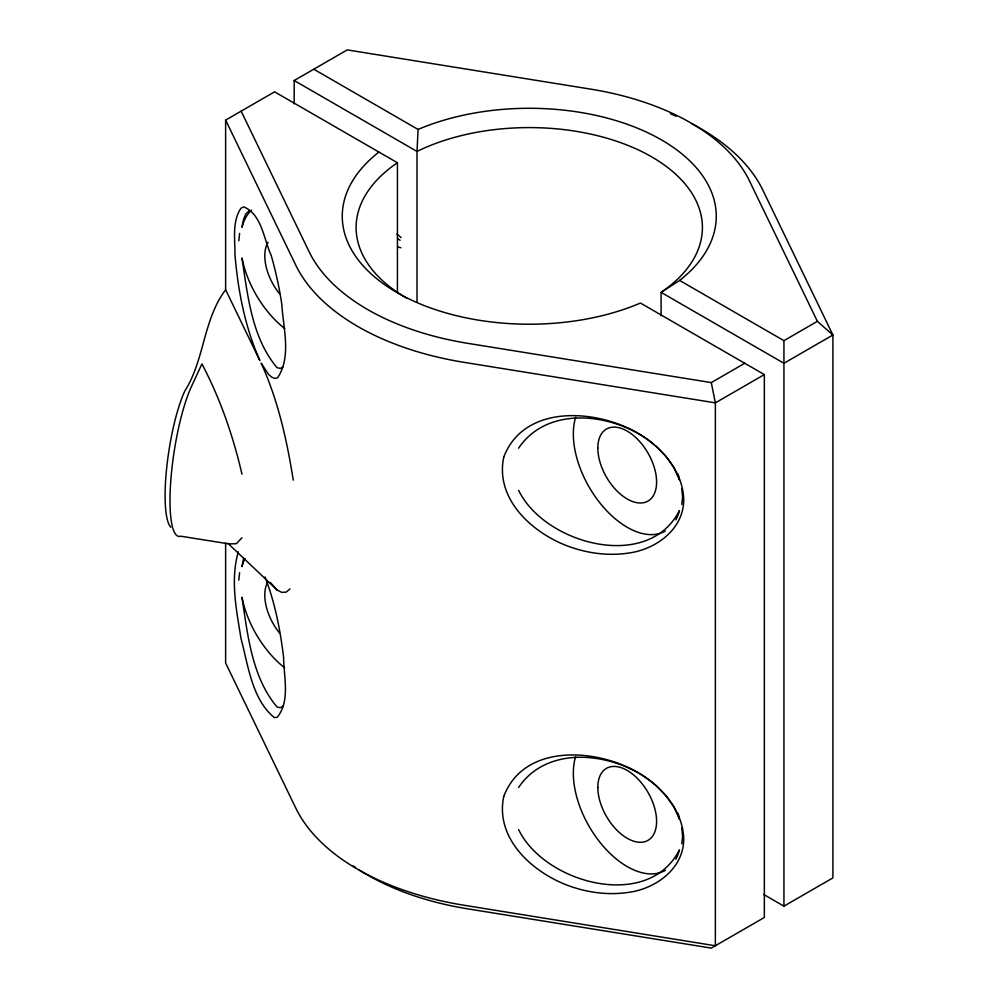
<?xml version="1.0" encoding="UTF-8"?>
<svg xmlns="http://www.w3.org/2000/svg" width="998" height="998" viewBox="0 0 998 998"><rect width="100%" height="100%" fill="white"/><g stroke="black" fill="none" stroke-linecap="round" stroke-linejoin="round"><path stroke-width="1.5" d="M313.771 69.211L418.075 129.441L417.014 151.434L417.014 302.332M238.784 240.817L239.607 233.382M238.784 580.112L239.607 572.69M681.796 504.477L682.607 497.054L681.796 488.683M681.796 843.784L682.607 836.361L681.796 827.991M243.574 558.581L241.978 566.602A76.185 43.987 60 0 1 244.934 558.456M238.322 551.819C230.114 579.988 236.501 610.052 240.967 638.383C248.215 665.279 251.858 699.224 274.338 717.624L277.195 717.325C290.455 701.182 283.744 676.719 283.607 657.42C280.263 630.075 275.036 602.692 265.019 576.956M406.822 298.24A173.153 99.962 0 0 1 397.429 162.749L274.6 91.841L225.623 120.109L225.623 289.769C203.056 319.634 204.677 359.667 184.817 391.029A76.185 16.105 -81.2 0 0 166.604 468.686A76.185 16.105 -81.2 0 0 170.87 527.268M518.586 448.202C548.725 403.279 618.024 413.721 654.638 444.958M518.586 787.509C548.725 742.587 618.024 753.028 654.638 784.266M241.978 537.76L236.376 543.698L229.203 543.922L180.75 536.213A83.108 17.565 -81.2 0 1 170.733 481.473A83.108 17.565 -81.2 0 1 191.504 386.413L201.933 363.933C220.284 398.651 233.095 436.001 241.978 474.175M290.006 588.907L286.139 592.113L281.748 592.4L276.945 589.868L227.931 543.324M763.682 894.47L783.929 906.159L832.906 877.891L832.906 335.004L817.387 321.344L783.929 340.655L679.626 280.438L661.1 292.364L661.1 315.692M283.108 366.765L280.326 368.449L277.02 367.638C251.82 337.835 247.654 295.383 241.978 258.008A76.185 43.987 60 0 0 284.642 328.504M283.108 706.073L280.326 707.757L277.02 706.946C251.82 677.131 247.654 634.691 241.978 597.315A76.185 43.987 60 0 0 284.642 667.812M294.185 103.854L294.185 80.526L347.229 49.9L590.729 89.146A228.554 131.961 0 0 1 749.398 180.763L817.387 321.344M241.142 111.152L309.118 251.733A228.554 131.961 0 0 0 467.8 343.337L711.287 382.596L744.745 363.272M359.579 870.156A228.554 131.961 0 0 0 467.8 908.854L711.287 948.1L764.343 917.474L764.343 374.587L715.366 402.855L464.07 362.349A242.414 139.957 0 0 1 295.782 265.194L225.623 120.109M251.371 210.927L248.989 210.965L245.945 213.759L243.574 219.273L241.978 227.307A76.185 43.987 60 0 1 251.571 210.141M397.94 247.03L400.872 247.741M294.185 80.526L417.014 151.434A173.153 99.962 0 0 1 651.694 156.873A173.153 99.962 0 0 1 661.1 292.364L783.929 363.272L832.906 335.004L762.746 189.919A242.414 139.957 0 0 0 691.539 123.59M764.343 374.587L640.442 303.055A187 107.959 0 0 1 397.029 292.589A187 107.959 0 0 1 378.903 152.058M397.603 238.634L400.098 240.244M401.109 237.549L396.979 234.068M276.945 589.868L270.333 582.433M655.861 445.869L666.128 456.385L674.099 467.85L679.413 479.851A76.185 43.987 60 0 0 678.116 474.125M655.861 785.177L666.128 795.693L674.099 807.157L679.413 819.158A76.185 43.987 60 0 0 678.116 813.432M518.623 490.305C544.297 543.748 648.039 572.528 679.413 510.564A76.185 43.987 60 0 1 675.833 519.933M518.623 829.612C544.297 883.055 648.039 911.835 679.413 849.872A76.185 43.987 60 0 1 675.833 859.241M225.623 289.769L259.829 360.49C245.009 327.157 238.011 290.792 234.954 254.59C235.116 239.345 231.923 221.593 240.967 208.208L243.637 206.898C261.713 213.946 263.946 239.67 271.182 255.413C275.797 271.344 279.253 287.599 281.773 303.991C283.133 327.768 291.753 356.71 277.594 377.818L274.787 378.392L271.681 377.144L268.312 374.125L261.164 363.147C277.993 400.136 286.937 440.18 293.262 480.15M711.287 382.596L715.366 402.855L715.366 945.755L464.07 905.248A242.414 139.957 0 0 1 295.782 808.081L225.623 662.996L225.623 543.149M783.929 340.655L783.929 906.159M397.429 162.749L397.429 291.865M665.367 531.011A76.185 43.987 60 0 1 599.573 502.518A76.185 43.987 60 0 1 575.646 417.289M670.456 113.797A242.414 139.957 0 0 1 676.245 116.267M665.367 870.318A76.185 43.987 60 0 1 599.573 841.813A76.185 43.987 60 0 1 575.646 756.596M418.075 129.441A187 107.959 0 0 1 661.487 139.907A187 107.959 0 0 1 679.626 280.438M355.7 867.611A228.554 131.961 0 0 1 353.18 865.877M279.49 633.006A41.554 23.989 60 0 1 268.013 581.572M279.49 293.699A41.554 23.989 60 0 1 268.013 242.277M503.741 457.146C494.322 501.595 536.749 537.024 575.285 548.651A106.911 84.082 25.8 0 0 627.343 553.241C655 550.035 683.83 529.726 683.717 499.549C682.944 472.852 664.269 450.659 642.999 436.388C602.181 409.267 524.773 401.77 503.741 457.146M503.741 796.454C494.322 840.902 536.749 876.331 575.285 887.958A106.911 84.082 25.8 0 0 627.343 892.536C655 889.343 683.83 869.033 683.717 838.856C682.944 812.16 664.269 789.954 642.999 775.695C602.181 748.575 524.773 741.077 503.741 796.454M597.827 448.102A41.554 23.989 60 0 0 641.901 502.93A41.554 23.989 60 0 0 641.901 444.16A41.554 23.989 60 0 0 597.827 448.102M597.827 787.41A41.554 23.989 60 0 0 641.901 842.237A41.554 23.989 60 0 0 641.901 783.467A41.554 23.989 60 0 0 597.827 787.41"/></g></svg>
